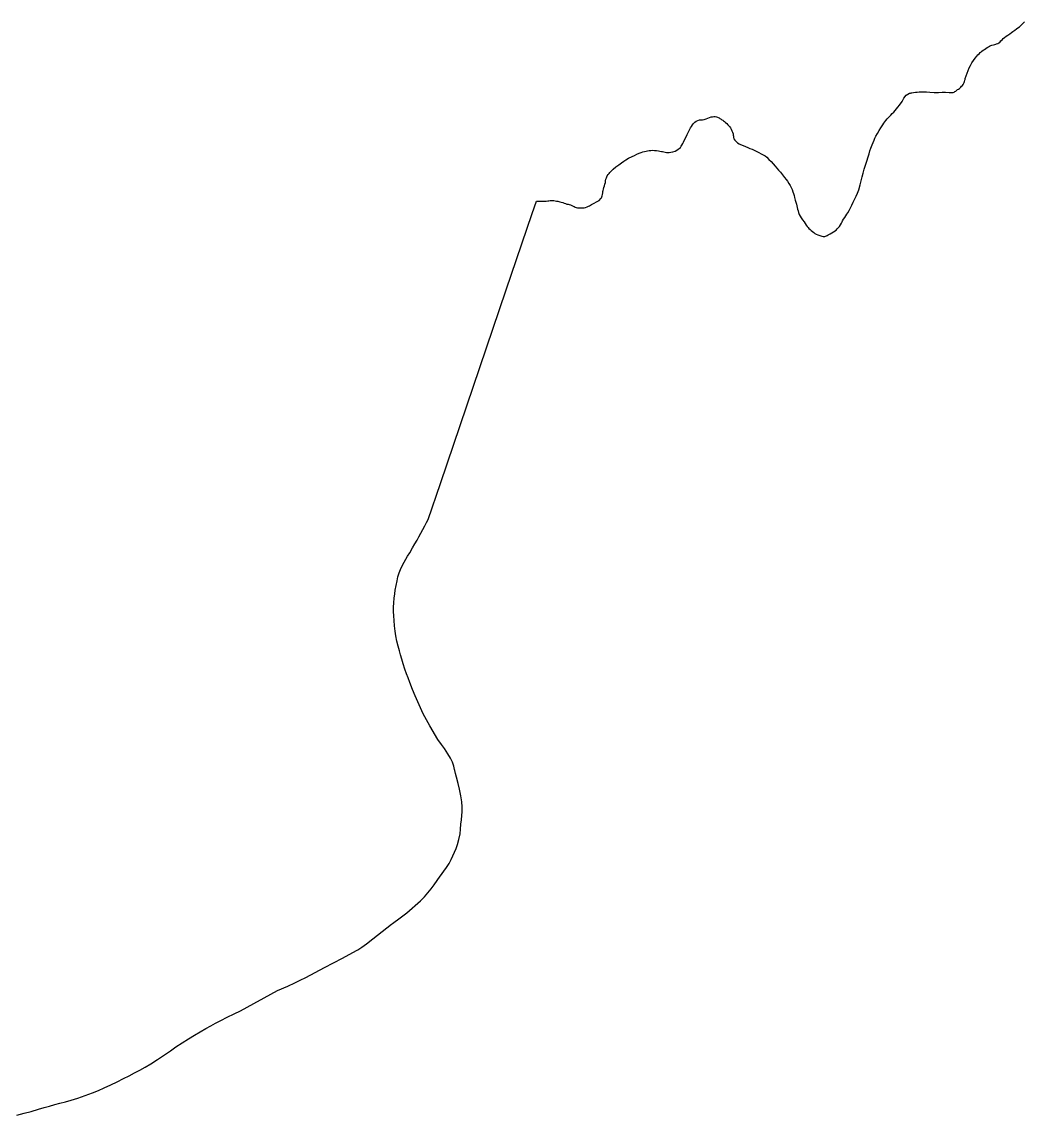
# Model space of a CAD drawing. Header units: inches. Extents: x 11258954 to 11313122, y 3645444 to 3695200.
# Drawn here: x 11269464 to 11271566, y 3689819 to 3692112 of the extents above; entities that cross this region are included whole.
import ezdxf

# ---------------------------------------------------------------- set-up
doc = ezdxf.new("R2010")
doc.units = ezdxf.units.IN
doc.header["$MEASUREMENT"] = 0
for name, color, linetype in [('CorporateLimit', 22, 'Continuous'), ('VotingPrecinct', 233, 'Continuous'), ('Ward', 133, 'Continuous')]:
    doc.layers.add(name, color=color, linetype=linetype)

msp = doc.modelspace()

# ---------------------------------------------------------------- linework, layer by layer
at = {"layer": 'CorporateLimit'}
msp.add_polyline3d([(11269453.7815, 3689819.0625, 0), (11269469.219, 3689822.9375, 0), (11269483.5625, 3689826.9375, 0), (11269499.25, 3689831.4375, 0), (11269511.1565, 3689834.9375, 0), (11269522.5, 3689838.1875, 0), (11269533.4375, 3689841.3125, 0), (11269543.6565, 3689844.125, 0), (11269555.469, 3689847.1875, 0), (11269567.75, 3689850.5, 0), (11269581.3125, 3689854.5625, 0), (11269596.9375, 3689860.0625, 0), (11269612.3125, 3689865.9375, 0), (11269625, 3689870.9375, 0), (11269637.1565, 3689876.125, 0), (11269650.5625, 3689882.4375, 0), (11269664.25, 3689889.1875, 0), (11269677.1565, 3689895.5625, 0), (11269689.219, 3689901.8125, 0), (11269700.719, 3689907.75, 0), (11269711.5625, 3689913.5625, 0), (11269722.594, 3689919.625, 0), (11269734.8125, 3689926.6875, 0), (11269748.6565, 3689935.4375, 0), (11269763.594, 3689945.4375, 0), (11269775.7815, 3689954, 0), (11269787.1875, 3689962.125, 0), (11269800.219, 3689970.75, 0), (11269813.625, 3689979.125, 0), (11269826.344, 3689986.75, 0), (11269838.5315, 3689993.75, 0), (11269850.3125, 3690000.5, 0), (11269860.3125, 3690006.1875, 0), (11269870.5, 3690011.8125, 0), (11269881.719, 3690017.8125, 0), (11269894.8125, 3690024.4375, 0), (11269909.844, 3690031.75, 0), (11269922.5625, 3690037.8125, 0), (11270000.0315, 3690080.375, 0), (11270022.375, 3690089.875, 0), (11270036.625, 3690096.5, 0), (11270048, 3690102.0625, 0), (11270059.75, 3690108.0625, 0), (11270099.125, 3690128.375, 0), (11270136.75, 3690148, 0), (11270166.375, 3690164.625, 0), (11270168.625, 3690165.875, 0), (11270177.25, 3690171.25, 0), (11270187, 3690178.25, 0), (11270200, 3690188.6875, 0), (11270239.221, 3690219.2445, 0), (11270241.875, 3690221.3125, 0), (11270257.625, 3690233, 0), (11270271.875, 3690243.5625, 0), (11270300.25, 3690268.6875, 0), (11270308.375, 3690277, 0), (11270316, 3690285.4375, 0), (11270323, 3690293.875, 0), (11270329.125, 3690302.0625, 0), (11270335.25, 3690310.875, 0), (11270341.532, 3690320.0735, 0), (11270342.25, 3690321.125, 0), (11270349.125, 3690330.4375, 0), (11270355.125, 3690338.375, 0), (11270360.625, 3690347.125, 0), (11270364.625, 3690355.1875, 0), (11270368, 3690363.1875, 0), (11270371.25, 3690370.6875, 0), (11270374.75, 3690378.375, 0), (11270378.125, 3690386.75, 0), (11270381, 3690397.3125, 0), (11270383.125, 3690409.125, 0), (11270384.125, 3690418.8125, 0), (11270385, 3690429.3125, 0), (11270386, 3690438.625, 0), (11270387, 3690447.3125, 0), (11270387.625, 3690455.5, 0), (11270387.625, 3690465.4375, 0), (11270386.75, 3690476.0625, 0), (11270384.625, 3690488.5625, 0), (11270381.75, 3690502.9375, 0), (11270379.125, 3690514.875, 0), (11270376, 3690527.5625, 0), (11270373.875, 3690535.875, 0), (11270372.375, 3690541.9375, 0), (11270371.875, 3690543.625, 0), (11270369.875, 3690550.9375, 0), (11270367.125, 3690559.125, 0), (11270363.375, 3690567.5625, 0), (11270357.875, 3690577.125, 0), (11270350.5, 3690588, 0), (11270344, 3690596.5625, 0), (11270336.875, 3690606.9375, 0), (11270319.625, 3690635.5, 0), (11270306, 3690661, 0), (11270294.375, 3690685.75, 0), (11270289, 3690698.375, 0), (11270283.5, 3690711.875, 0), (11270277.75, 3690726.75, 0), (11270274.125, 3690736.0625, 0), (11270271, 3690744.5625, 0), (11270267.625, 3690754.5625, 0), (11270264.125, 3690765.625, 0), (11270261.25, 3690775.25, 0), (11270258.625, 3690784.1875, 0), (11270256, 3690792.875, 0), (11270253.25, 3690802.3125, 0), (11270250.75, 3690813.1875, 0), (11270248.5, 3690824.3125, 0), (11270247, 3690834.0625, 0), (11270245.75, 3690845.375, 0), (11270244.75, 3690856.4375, 0), (11270244.125, 3690866.1875, 0), (11270243.75, 3690875.375, 0), (11270243.875, 3690884.1875, 0), (11270244.375, 3690893.5, 0), (11270245.375, 3690903.625, 0), (11270246.25, 3690912.375, 0), (11270247.25, 3690920.375, 0), (11270249, 3690929.625, 0), (11270251.125, 3690939.625, 0), (11270253, 3690948.25, 0), (11270255.375, 3690956.1875, 0), (11270258.125, 3690963.5, 0), (11270261.625, 3690970.9375, 0), (11270265.75, 3690978.625, 0), (11270269.5, 3690985.0625, 0), (11270273.25, 3690991.125, 0), (11270277.75, 3690998.4375, 0), (11270283.75, 3691008.5625, 0), (11270288.5, 3691017.0625, 0), (11270293, 3691025, 0), (11270296.875, 3691032, 0), (11270301, 3691039.4375, 0), (11270305.25, 3691047.4375, 0), (11270309.125, 3691054.875, 0), (11270312.875, 3691061.875, 0), (11270316.375, 3691068.625, 0), (11270342.1045, 3691143.691, 0), (11270342.1955, 3691143.9565, 0), (11270480.2115, 3691549.7735, 0), (11270534.6805, 3691709.9955, 0), (11270543.5, 3691736.1875, 0), (11270549, 3691735.9375, 0), (11270553.8125, 3691735.8125, 0), (11270558.594, 3691735.875, 0), (11270564.125, 3691736.1875, 0), (11270567.0315, 3691736.5, 0), (11270569.6565, 3691736.75, 0), (11270572.094, 3691737, 0), (11270574.469, 3691737.1875, 0), (11270577.0625, 3691737.1875, 0), (11270579.75, 3691737.0625, 0), (11270582.6565, 3691736.6875, 0), (11270585.8125, 3691736.1875, 0), (11270588.344, 3691735.75, 0), (11270590.5315, 3691735.3125, 0), (11270592.6875, 3691734.8125, 0), (11270595.094, 3691734.125, 0), (11270598.5625, 3691733.0625, 0), (11270601.719, 3691731.9375, 0), (11270604.6565, 3691730.875, 0), (11270607.469, 3691730, 0), (11270609.75, 3691729.375, 0), (11270612.1565, 3691728.75, 0), (11270614.7815, 3691727.9375, 0), (11270617.7815, 3691726.875, 0), (11270620.5315, 3691725.6875, 0), (11270622.8125, 3691724.5625, 0), (11270624.9065, 3691723.5625, 0), (11270627.094, 3691722.75, 0), (11270629.5625, 3691722.25, 0), (11270632.1875, 3691721.9375, 0), (11270634.8125, 3691721.8125, 0), (11270637.4065, 3691721.75, 0), (11270640.375, 3691721.75, 0), (11270643.2815, 3691721.9375, 0), (11270646.344, 3691722.5625, 0), (11270649.7815, 3691723.8125, 0), (11270652.594, 3691725.125, 0), (11270654.9065, 3691726.4375, 0), (11270657, 3691727.6875, 0), (11270659.0625, 3691728.9375, 0), (11270664.1875, 3691731.625, 0), (11270669.719, 3691734.5, 0), (11270674.8125, 3691737.6875, 0), (11270678.6565, 3691741.3125, 0), (11270679.6565, 3691742.875, 0), (11270680.4375, 3691744.6875, 0), (11270681.125, 3691746.875, 0), (11270681.7815, 3691749.625, 0), (11270682.469, 3691753.125, 0), (11270682.9375, 3691756, 0), (11270683.344, 3691758.4375, 0), (11270683.844, 3691760.9375, 0), (11270684.7815, 3691764.4375, 0), (11270685.9065, 3691768.0625, 0), (11270687.0315, 3691771.75, 0), (11270687.969, 3691775.375, 0), (11270688.594, 3691778.625, 0), (11270689.25, 3691781.875, 0), (11270690.2815, 3691785.1875, 0), (11270692.094, 3691788.8125, 0), (11270693.9375, 3691791.6875, 0), (11270695.719, 3691794.0625, 0), (11270697.469, 3691796.125, 0), (11270699.3125, 3691798.0625, 0), (11270704.469, 3691802.875, 0), (11270710.25, 3691807.75, 0), (11270716.219, 3691812.375, 0), (11270722, 3691816.6875, 0), (11270726.4375, 3691819.8125, 0), (11270731.0315, 3691822.8125, 0), (11270736.25, 3691825.8125, 0), (11270737.9545, 3691826.677, 0), (11270748.75, 3691832.0625, 0), (11270753.9065, 3691834.5625, 0), (11270758.5625, 3691836.625, 0), (11270763.2815, 3691838.3125, 0), (11270766.4375, 3691839.1875, 0), (11270769.844, 3691840, 0), (11270773.3125, 3691840.75, 0), (11270776.6875, 3691841.4375, 0), (11270780, 3691842.0625, 0), (11270783.3125, 3691842.4375, 0), (11270786.9065, 3691842.625, 0), (11270791.125, 3691842.4375, 0), (11270795.4065, 3691842, 0), (11270799.125, 3691841.5625, 0), (11270802.4375, 3691841, 0), (11270805.594, 3691840.375, 0), (11270808, 3691839.875, 0), (11270810.625, 3691839.3125, 0), (11270813.3125, 3691838.75, 0), (11270815.9065, 3691838.3125, 0), (11270819.0315, 3691837.9375, 0), (11270822.094, 3691837.9375, 0), (11270825.4375, 3691838.375, 0), (11270829.3125, 3691839.375, 0), (11270834.094, 3691841, 0), (11270838.094, 3691842.5625, 0), (11270845.8125, 3691848.625, 0), (11270847.1875, 3691851.0625, 0), (11270848.6565, 3691853.625, 0), (11270850.25, 3691856.5625, 0), (11270852.0315, 3691860, 0), (11270855, 3691866.0625, 0), (11270857.25, 3691871.125, 0), (11270859.469, 3691876, 0), (11270862.344, 3691881.6875, 0), (11270864.5315, 3691885.8125, 0), (11270866.5, 3691889.5, 0), (11270868.4375, 3691892.875, 0), (11270870.594, 3691896.125, 0), (11270872.8125, 3691898.9375, 0), (11270875.375, 3691901.5, 0), (11270878.4065, 3691903.75, 0), (11270881.9375, 3691905.375, 0), (11270885.25, 3691906.1875, 0), (11270888.344, 3691906.5625, 0), (11270891.594, 3691906.8125, 0), (11270895.344, 3691907.4375, 0), (11270899.594, 3691908.6875, 0), (11270903.1875, 3691910.125, 0), (11270906.5, 3691911.5, 0), (11270909.8125, 3691912.625, 0), (11270912.469, 3691913.125, 0), (11270915.25, 3691913.375, 0), (11270918.1875, 3691913.1875, 0), (11270921.1565, 3691912.625, 0), (11270923.0625, 3691912.0625, 0), (11270924.75, 3691911.4375, 0), (11270926.469, 3691910.625, 0), (11270928.375, 3691909.5, 0), (11270930.5315, 3691908.0625, 0), (11270932.375, 3691906.75, 0), (11270934.0315, 3691905.5625, 0), (11270935.594, 3691904.375, 0), (11270937.7815, 3691902.6875, 0), (11270940.0315, 3691900.8125, 0), (11270942.4065, 3691898.6875, 0), (11270944.875, 3691896.125, 0), (11270947.094, 3691893.75, 0), (11270948.969, 3691891.6875, 0), (11270950.594, 3691889.5, 0), (11270952.094, 3691886.8125, 0), (11270953.5625, 3691883.5, 0), (11270954.7815, 3691880.375, 0), (11270955.6875, 3691877.4375, 0), (11270956.219, 3691874.4375, 0), (11270956.4375, 3691871.9375, 0), (11270956.7815, 3691869.4375, 0), (11270957.594, 3691866.8125, 0), (11270959.344, 3691864.125, 0), (11270962.469, 3691860.8125, 0), (11270965.375, 3691858.375, 0), (11270968.344, 3691856.5, 0), (11270971.719, 3691854.8125, 0), (11270976.75, 3691852.5, 0), (11270981.75, 3691850.375, 0), (11270986.625, 3691848.375, 0), (11270991.3125, 3691846.5625, 0), (11270995.5625, 3691844.9375, 0), (11270999.875, 3691843.25, 0), (11271004.5315, 3691841.125, 0), (11271009.875, 3691838.3125, 0), (11271014.875, 3691835.5, 0), (11271019.0625, 3691833.125, 0), (11271022.7815, 3691830.75, 0), (11271026.4065, 3691828, 0), (11271031.1565, 3691823.625, 0), (11271035.6875, 3691818.9375, 0), (11271039.9375, 3691814.125, 0), (11271043.9375, 3691809.4375, 0), (11271047.5, 3691805.3125, 0), (11271051.0625, 3691801.125, 0), (11271054.9375, 3691796.4375, 0), (11271059.4065, 3691790.875, 0), (11271063.469, 3691785.8125, 0), (11271066.9375, 3691781.5625, 0), (11271070, 3691777.625, 0), (11271072.844, 3691773.3125, 0), (11271075.219, 3691769.0625, 0), (11271077.4065, 3691764.625, 0), (11271079.4065, 3691760.125, 0), (11271081.094, 3691755.8125, 0), (11271082.4375, 3691751.9375, 0), (11271083.6565, 3691747.9375, 0), (11271084.875, 3691743.5, 0), (11271086.25, 3691738.25, 0), (11271087.5, 3691733.625, 0), (11271088.625, 3691729.625, 0), (11271089.5625, 3691726.0625, 0), (11271090.375, 3691722.75, 0), (11271091.125, 3691719.375, 0), (11271092.0315, 3691715.6875, 0), (11271093.1565, 3691711.875, 0), (11271094.5, 3691708.3125, 0), (11271096.5, 3691704.4375, 0), (11271098.875, 3691700.8125, 0), (11271101.6565, 3691697.125, 0), (11271104.8125, 3691692.8125, 0), (11271107.25, 3691689.1875, 0), (11271109.344, 3691685.875, 0), (11271111.25, 3691682.9375, 0), (11271113.0625, 3691680.4375, 0), (11271114.9065, 3691678.4375, 0), (11271117.25, 3691676.375, 0), (11271119.8125, 3691674.25, 0), (11271122.344, 3691672.1875, 0), (11271124.875, 3691670.0625, 0), (11271127.4375, 3691668.1875, 0), (11271130.2815, 3691666.5, 0), (11271133.719, 3691665, 0), (11271137.8125, 3691663.625, 0), (11271141.625, 3691662.5, 0), (11271144.9175, 3691661.9015, 0), (11271145.0625, 3691661.875, 0), (11271148.1565, 3691661.875, 0), (11271149.7815, 3691662.25, 0), (11271151.594, 3691663, 0), (11271153.469, 3691663.9375, 0), (11271155.375, 3691665, 0), (11271159.2815, 3691667.3125, 0), (11271162.9375, 3691669.625, 0), (11271166.4065, 3691671.9375, 0), (11271171.875, 3691675.3125, 0), (11271174.1565, 3691677.6875, 0), (11271176.469, 3691680.1875, 0), (11271178.8125, 3691683.125, 0), (11271181.1875, 3691686.625, 0), (11271182.969, 3691689.6875, 0), (11271184.2815, 3691692.3125, 0), (11271185.625, 3691694.9375, 0), (11271187.375, 3691698, 0), (11271189.9375, 3691702, 0), (11271192.344, 3691705.375, 0), (11271194.5625, 3691708.4375, 0), (11271196.6565, 3691711.4375, 0), (11271199.594, 3691716.3125, 0), (11271202.344, 3691721.625, 0), (11271205.0625, 3691727.5625, 0), (11271208, 3691734.125, 0), (11271211.1875, 3691740.9375, 0), (11271214, 3691746.75, 0), (11271216.6565, 3691752.6875, 0), (11271219.344, 3691759.9375, 0), (11271222.4065, 3691769.9375, 0), (11271224.719, 3691778.8125, 0), (11271226.6875, 3691787, 0), (11271228.625, 3691795, 0), (11271230.8125, 3691803, 0), (11271233.3125, 3691811.25, 0), (11271236.0625, 3691819.875, 0), (11271238.969, 3691829.0625, 0), (11271240.9375, 3691835.4375, 0), (11271242.719, 3691841.3125, 0), (11271244.6875, 3691847.1875, 0), (11271247.219, 3691853.8125, 0), (11271249.375, 3691859.0625, 0), (11271251.4065, 3691863.8125, 0), (11271253.4065, 3691868.1875, 0), (11271255.469, 3691872.375, 0), (11271258.594, 3691878.1875, 0), (11271262.0625, 3691884.0625, 0), (11271265.844, 3691890.0625, 0), (11271269.9065, 3691896.125, 0), (11271272.094, 3691899.3125, 0), (11271274.1565, 3691902.1875, 0), (11271276.4065, 3691905.1875, 0), (11271279.1875, 3691908.5, 0), (11271282.969, 3691912.75, 0), (11271286.4065, 3691916.4375, 0), (11271289.594, 3691919.75, 0), (11271292.625, 3691922.9375, 0), (11271295.5, 3691926.125, 0), (11271298.469, 3691929.5, 0), (11271301.594, 3691933.1875, 0), (11271305, 3691937.375, 0), (11271310.125, 3691945, 0), (11271314.2815, 3691952.3125, 0), (11271318.9375, 3691958.3125, 0), (11271325.625, 3691962.125, 0), (11271326.9375, 3691962.5, 0), (11271328.25, 3691962.75, 0), (11271329.5315, 3691963, 0), (11271330.7815, 3691963.1875, 0), (11271334.469, 3691963.8125, 0), (11271338.1875, 3691964.375, 0), (11271342.0625, 3691964.875, 0), (11271346.25, 3691965.25, 0), (11271354.1565, 3691965.4375, 0), (11271361.219, 3691965.125, 0), (11271368.5625, 3691964.625, 0), (11271377.219, 3691964.1875, 0), (11271386.344, 3691964.125, 0), (11271394.2815, 3691964.375, 0), (11271401.6565, 3691964.5625, 0), (11271409.219, 3691964.1875, 0), (11271411.2815, 3691964, 0), (11271413.344, 3691963.8125, 0), (11271415.4375, 3691963.8125, 0), (11271417.469, 3691964.1875, 0), (11271419.344, 3691964.8125, 0), (11271421, 3691965.75, 0), (11271422.719, 3691966.875, 0), (11271424.6875, 3691968.3125, 0), (11271426.844, 3691969.8125, 0), (11271428.6875, 3691971.125, 0), (11271430.344, 3691972.25, 0), (11271431.9065, 3691973.5, 0), (11271433.5315, 3691975.0625, 0), (11271435.1565, 3691976.8125, 0), (11271436.6565, 3691978.6875, 0), (11271438.094, 3691980.75, 0), (11271439, 3691982.1875, 0), (11271439.7815, 3691983.5, 0), (11271440.5, 3691985.0625, 0), (11271441.1875, 3691986.9375, 0), (11271441.9065, 3691989.375, 0), (11271442.4375, 3691991.4375, 0), (11271442.844, 3691993.3125, 0), (11271450.625, 3692015.375, 0), (11271453.5625, 3692020.5, 0), (11271456.6875, 3692025.75, 0), (11271459.969, 3692030.8125, 0), (11271463.4375, 3692035.75, 0), (11271467.1565, 3692040.3125, 0), (11271469.2815, 3692042.75, 0), (11271471.594, 3692045.25, 0), (11271473.844, 3692047.5, 0), (11271475.8125, 3692049.1875, 0), (11271477.875, 3692050.625, 0), (11271480.4065, 3692052.375, 0), (11271483.219, 3692054.25, 0), (11271486.094, 3692056.25, 0), (11271488.6875, 3692058.0625, 0), (11271491.1875, 3692059.75, 0), (11271493.6565, 3692061.125, 0), (11271496.125, 3692062.1875, 0), (11271498.8125, 3692063, 0), (11271501.844, 3692063.8125, 0), (11271504.6875, 3692064.625, 0), (11271506.875, 3692065.3125, 0), (11271508.625, 3692066, 0), (11271510.7815, 3692066.9375, 0), (11271513.219, 3692068.0625, 0), (11271515.4375, 3692069.0625, 0), (11271517.719, 3692072.0625, 0), (11271519.9065, 3692074.625, 0), (11271522.4065, 3692077.0625, 0), (11271525.1875, 3692079.3125, 0), (11271528.344, 3692081.6875, 0), (11271531.9065, 3692084.1875, 0), (11271535.969, 3692087.0625, 0), (11271539.469, 3692089.5625, 0), (11271542.875, 3692092, 0), (11271546.719, 3692094.8125, 0), (11271550.1565, 3692097.3125, 0), (11271553.375, 3692099.625, 0), (11271556.344, 3692101.875, 0), (11271559.125, 3692104.1875, 0), (11271561.0315, 3692105.9375, 0), (11271562.969, 3692107.8125, 0), (11271564.969, 3692109.8125, 0), (11271567.125, 3692112, 0)], dxfattribs=at)
at = {"layer": 'VotingPrecinct'}
msp.add_polyline3d([(11269453.7815, 3689819.0625, 0), (11269469.219, 3689822.9375, 0), (11269483.5625, 3689826.9375, 0), (11269499.25, 3689831.4375, 0), (11269511.1565, 3689834.9375, 0), (11269522.5, 3689838.1875, 0), (11269533.4375, 3689841.3125, 0), (11269543.6565, 3689844.125, 0), (11269555.469, 3689847.1875, 0), (11269567.75, 3689850.5, 0), (11269581.3125, 3689854.5625, 0), (11269596.9375, 3689860.0625, 0), (11269612.3125, 3689865.9375, 0), (11269625, 3689870.9375, 0), (11269637.1565, 3689876.125, 0), (11269650.5625, 3689882.4375, 0), (11269664.25, 3689889.1875, 0), (11269677.1565, 3689895.5625, 0), (11269689.219, 3689901.8125, 0), (11269700.719, 3689907.75, 0), (11269711.5625, 3689913.5625, 0), (11269722.594, 3689919.625, 0), (11269734.8125, 3689926.6875, 0), (11269748.6565, 3689935.4375, 0), (11269763.594, 3689945.4375, 0), (11269775.7815, 3689954, 0), (11269787.1875, 3689962.125, 0), (11269800.219, 3689970.75, 0), (11269813.625, 3689979.125, 0), (11269826.344, 3689986.75, 0), (11269838.5315, 3689993.75, 0), (11269850.3125, 3690000.5, 0), (11269860.3125, 3690006.1875, 0), (11269870.5, 3690011.8125, 0), (11269881.719, 3690017.8125, 0), (11269894.8125, 3690024.4375, 0), (11269909.844, 3690031.75, 0), (11269922.5625, 3690037.8125, 0), (11270000.0315, 3690080.375, 0), (11270022.375, 3690089.875, 0), (11270036.625, 3690096.5, 0), (11270048, 3690102.0625, 0), (11270059.75, 3690108.0625, 0), (11270099.125, 3690128.375, 0), (11270136.75, 3690148, 0), (11270166.375, 3690164.625, 0), (11270168.625, 3690165.875, 0), (11270177.25, 3690171.25, 0), (11270187, 3690178.25, 0), (11270200, 3690188.6875, 0), (11270239.221, 3690219.2445, 0), (11270241.875, 3690221.3125, 0), (11270257.625, 3690233, 0), (11270271.875, 3690243.5625, 0), (11270300.25, 3690268.6875, 0), (11270308.375, 3690277, 0), (11270316, 3690285.4375, 0), (11270323, 3690293.875, 0), (11270329.125, 3690302.0625, 0), (11270335.25, 3690310.875, 0), (11270341.532, 3690320.0735, 0), (11270342.25, 3690321.125, 0), (11270349.125, 3690330.4375, 0), (11270355.125, 3690338.375, 0), (11270360.625, 3690347.125, 0), (11270364.625, 3690355.1875, 0), (11270368, 3690363.1875, 0), (11270371.25, 3690370.6875, 0), (11270374.75, 3690378.375, 0), (11270378.125, 3690386.75, 0), (11270381, 3690397.3125, 0), (11270383.125, 3690409.125, 0), (11270384.125, 3690418.8125, 0), (11270385, 3690429.3125, 0), (11270386, 3690438.625, 0), (11270387, 3690447.3125, 0), (11270387.625, 3690455.5, 0), (11270387.625, 3690465.4375, 0), (11270386.75, 3690476.0625, 0), (11270384.625, 3690488.5625, 0), (11270381.75, 3690502.9375, 0), (11270379.125, 3690514.875, 0), (11270376, 3690527.5625, 0), (11270373.875, 3690535.875, 0), (11270372.375, 3690541.9375, 0), (11270371.875, 3690543.625, 0), (11270369.875, 3690550.9375, 0), (11270367.125, 3690559.125, 0), (11270363.375, 3690567.5625, 0), (11270357.875, 3690577.125, 0), (11270350.5, 3690588, 0), (11270344, 3690596.5625, 0), (11270336.875, 3690606.9375, 0), (11270319.625, 3690635.5, 0), (11270306, 3690661, 0), (11270294.375, 3690685.75, 0), (11270289, 3690698.375, 0), (11270283.5, 3690711.875, 0), (11270277.75, 3690726.75, 0), (11270274.125, 3690736.0625, 0), (11270271, 3690744.5625, 0), (11270267.625, 3690754.5625, 0), (11270264.125, 3690765.625, 0), (11270261.25, 3690775.25, 0), (11270258.625, 3690784.1875, 0), (11270256, 3690792.875, 0), (11270253.25, 3690802.3125, 0), (11270250.75, 3690813.1875, 0), (11270248.5, 3690824.3125, 0), (11270247, 3690834.0625, 0), (11270245.75, 3690845.375, 0), (11270244.75, 3690856.4375, 0), (11270244.125, 3690866.1875, 0), (11270243.75, 3690875.375, 0), (11270243.875, 3690884.1875, 0), (11270244.375, 3690893.5, 0), (11270245.375, 3690903.625, 0), (11270246.25, 3690912.375, 0), (11270247.25, 3690920.375, 0), (11270249, 3690929.625, 0), (11270251.125, 3690939.625, 0), (11270253, 3690948.25, 0), (11270255.375, 3690956.1875, 0), (11270258.125, 3690963.5, 0), (11270261.625, 3690970.9375, 0), (11270265.75, 3690978.625, 0), (11270269.5, 3690985.0625, 0), (11270273.25, 3690991.125, 0), (11270277.75, 3690998.4375, 0), (11270283.75, 3691008.5625, 0), (11270288.5, 3691017.0625, 0), (11270293, 3691025, 0), (11270296.875, 3691032, 0), (11270301, 3691039.4375, 0), (11270305.25, 3691047.4375, 0), (11270309.125, 3691054.875, 0), (11270312.875, 3691061.875, 0), (11270316.375, 3691068.625, 0), (11270342.1045, 3691143.691, 0), (11270342.1955, 3691143.9565, 0), (11270480.2115, 3691549.7735, 0), (11270534.6805, 3691709.9955, 0), (11270543.5, 3691736.1875, 0), (11270549, 3691735.9375, 0), (11270553.8125, 3691735.8125, 0), (11270558.594, 3691735.875, 0), (11270564.125, 3691736.1875, 0), (11270567.0315, 3691736.5, 0), (11270569.6565, 3691736.75, 0), (11270572.094, 3691737, 0), (11270574.469, 3691737.1875, 0), (11270577.0625, 3691737.1875, 0), (11270579.75, 3691737.0625, 0), (11270582.6565, 3691736.6875, 0), (11270585.8125, 3691736.1875, 0), (11270588.344, 3691735.75, 0), (11270590.5315, 3691735.3125, 0), (11270592.6875, 3691734.8125, 0), (11270595.094, 3691734.125, 0), (11270598.5625, 3691733.0625, 0), (11270601.719, 3691731.9375, 0), (11270604.6565, 3691730.875, 0), (11270607.469, 3691730, 0), (11270609.75, 3691729.375, 0), (11270612.1565, 3691728.75, 0), (11270614.7815, 3691727.9375, 0), (11270617.7815, 3691726.875, 0), (11270620.5315, 3691725.6875, 0), (11270622.8125, 3691724.5625, 0), (11270624.9065, 3691723.5625, 0), (11270627.094, 3691722.75, 0), (11270629.5625, 3691722.25, 0), (11270632.1875, 3691721.9375, 0), (11270634.8125, 3691721.8125, 0), (11270637.4065, 3691721.75, 0), (11270640.375, 3691721.75, 0), (11270643.2815, 3691721.9375, 0), (11270646.344, 3691722.5625, 0), (11270649.7815, 3691723.8125, 0), (11270652.594, 3691725.125, 0), (11270654.9065, 3691726.4375, 0), (11270657, 3691727.6875, 0), (11270659.0625, 3691728.9375, 0), (11270664.1875, 3691731.625, 0), (11270669.719, 3691734.5, 0), (11270674.8125, 3691737.6875, 0), (11270678.6565, 3691741.3125, 0), (11270679.6565, 3691742.875, 0), (11270680.4375, 3691744.6875, 0), (11270681.125, 3691746.875, 0), (11270681.7815, 3691749.625, 0), (11270682.469, 3691753.125, 0), (11270682.9375, 3691756, 0), (11270683.344, 3691758.4375, 0), (11270683.844, 3691760.9375, 0), (11270684.7815, 3691764.4375, 0), (11270685.9065, 3691768.0625, 0), (11270687.0315, 3691771.75, 0), (11270687.969, 3691775.375, 0), (11270688.594, 3691778.625, 0), (11270689.25, 3691781.875, 0), (11270690.2815, 3691785.1875, 0), (11270692.094, 3691788.8125, 0), (11270693.9375, 3691791.6875, 0), (11270695.719, 3691794.0625, 0), (11270697.469, 3691796.125, 0), (11270699.3125, 3691798.0625, 0), (11270704.469, 3691802.875, 0), (11270710.25, 3691807.75, 0), (11270716.219, 3691812.375, 0), (11270722, 3691816.6875, 0), (11270726.4375, 3691819.8125, 0), (11270731.0315, 3691822.8125, 0), (11270736.25, 3691825.8125, 0), (11270737.9545, 3691826.677, 0), (11270748.75, 3691832.0625, 0), (11270753.9065, 3691834.5625, 0), (11270758.5625, 3691836.625, 0), (11270763.2815, 3691838.3125, 0), (11270766.4375, 3691839.1875, 0), (11270769.844, 3691840, 0), (11270773.3125, 3691840.75, 0), (11270776.6875, 3691841.4375, 0), (11270780, 3691842.0625, 0), (11270783.3125, 3691842.4375, 0), (11270786.9065, 3691842.625, 0), (11270791.125, 3691842.4375, 0), (11270795.4065, 3691842, 0), (11270799.125, 3691841.5625, 0), (11270802.4375, 3691841, 0), (11270805.594, 3691840.375, 0), (11270808, 3691839.875, 0), (11270810.625, 3691839.3125, 0), (11270813.3125, 3691838.75, 0), (11270815.9065, 3691838.3125, 0), (11270819.0315, 3691837.9375, 0), (11270822.094, 3691837.9375, 0), (11270825.4375, 3691838.375, 0), (11270829.3125, 3691839.375, 0), (11270834.094, 3691841, 0), (11270838.094, 3691842.5625, 0), (11270845.8125, 3691848.625, 0), (11270847.1875, 3691851.0625, 0), (11270848.6565, 3691853.625, 0), (11270850.25, 3691856.5625, 0), (11270852.0315, 3691860, 0), (11270855, 3691866.0625, 0), (11270857.25, 3691871.125, 0), (11270859.469, 3691876, 0), (11270862.344, 3691881.6875, 0), (11270864.5315, 3691885.8125, 0), (11270866.5, 3691889.5, 0), (11270868.4375, 3691892.875, 0), (11270870.594, 3691896.125, 0), (11270872.8125, 3691898.9375, 0), (11270875.375, 3691901.5, 0), (11270878.4065, 3691903.75, 0), (11270881.9375, 3691905.375, 0), (11270885.25, 3691906.1875, 0), (11270888.344, 3691906.5625, 0), (11270891.594, 3691906.8125, 0), (11270895.344, 3691907.4375, 0), (11270899.594, 3691908.6875, 0), (11270903.1875, 3691910.125, 0), (11270906.5, 3691911.5, 0), (11270909.8125, 3691912.625, 0), (11270912.469, 3691913.125, 0), (11270915.25, 3691913.375, 0), (11270918.1875, 3691913.1875, 0), (11270921.1565, 3691912.625, 0), (11270923.0625, 3691912.0625, 0), (11270924.75, 3691911.4375, 0), (11270926.469, 3691910.625, 0), (11270928.375, 3691909.5, 0), (11270930.5315, 3691908.0625, 0), (11270932.375, 3691906.75, 0), (11270934.0315, 3691905.5625, 0), (11270935.594, 3691904.375, 0), (11270937.7815, 3691902.6875, 0), (11270940.0315, 3691900.8125, 0), (11270942.4065, 3691898.6875, 0), (11270944.875, 3691896.125, 0), (11270947.094, 3691893.75, 0), (11270948.969, 3691891.6875, 0), (11270950.594, 3691889.5, 0), (11270952.094, 3691886.8125, 0), (11270953.5625, 3691883.5, 0), (11270954.7815, 3691880.375, 0), (11270955.6875, 3691877.4375, 0), (11270956.219, 3691874.4375, 0), (11270956.4375, 3691871.9375, 0), (11270956.7815, 3691869.4375, 0), (11270957.594, 3691866.8125, 0), (11270959.344, 3691864.125, 0), (11270962.469, 3691860.8125, 0), (11270965.375, 3691858.375, 0), (11270968.344, 3691856.5, 0), (11270971.719, 3691854.8125, 0), (11270976.75, 3691852.5, 0), (11270981.75, 3691850.375, 0), (11270986.625, 3691848.375, 0), (11270991.3125, 3691846.5625, 0), (11270995.5625, 3691844.9375, 0), (11270999.875, 3691843.25, 0), (11271004.5315, 3691841.125, 0), (11271009.875, 3691838.3125, 0), (11271014.875, 3691835.5, 0), (11271019.0625, 3691833.125, 0), (11271022.7815, 3691830.75, 0), (11271026.4065, 3691828, 0), (11271031.1565, 3691823.625, 0), (11271035.6875, 3691818.9375, 0), (11271039.9375, 3691814.125, 0), (11271043.9375, 3691809.4375, 0), (11271047.5, 3691805.3125, 0), (11271051.0625, 3691801.125, 0), (11271054.9375, 3691796.4375, 0), (11271059.4065, 3691790.875, 0), (11271063.469, 3691785.8125, 0), (11271066.9375, 3691781.5625, 0), (11271070, 3691777.625, 0), (11271072.844, 3691773.3125, 0), (11271075.219, 3691769.0625, 0), (11271077.4065, 3691764.625, 0), (11271079.4065, 3691760.125, 0), (11271081.094, 3691755.8125, 0), (11271082.4375, 3691751.9375, 0), (11271083.6565, 3691747.9375, 0), (11271084.875, 3691743.5, 0), (11271086.25, 3691738.25, 0), (11271087.5, 3691733.625, 0), (11271088.625, 3691729.625, 0), (11271089.5625, 3691726.0625, 0), (11271090.375, 3691722.75, 0), (11271091.125, 3691719.375, 0), (11271092.0315, 3691715.6875, 0), (11271093.1565, 3691711.875, 0), (11271094.5, 3691708.3125, 0), (11271096.5, 3691704.4375, 0), (11271098.875, 3691700.8125, 0), (11271101.6565, 3691697.125, 0), (11271104.8125, 3691692.8125, 0), (11271107.25, 3691689.1875, 0), (11271109.344, 3691685.875, 0), (11271111.25, 3691682.9375, 0), (11271113.0625, 3691680.4375, 0), (11271114.9065, 3691678.4375, 0), (11271117.25, 3691676.375, 0), (11271119.8125, 3691674.25, 0), (11271122.344, 3691672.1875, 0), (11271124.875, 3691670.0625, 0), (11271127.4375, 3691668.1875, 0), (11271130.2815, 3691666.5, 0), (11271133.719, 3691665, 0), (11271137.8125, 3691663.625, 0), (11271141.625, 3691662.5, 0), (11271144.9175, 3691661.9015, 0), (11271145.0625, 3691661.875, 0), (11271148.1565, 3691661.875, 0), (11271149.7815, 3691662.25, 0), (11271151.594, 3691663, 0), (11271153.469, 3691663.9375, 0), (11271155.375, 3691665, 0), (11271159.2815, 3691667.3125, 0), (11271162.9375, 3691669.625, 0), (11271166.4065, 3691671.9375, 0), (11271171.875, 3691675.3125, 0), (11271174.1565, 3691677.6875, 0), (11271176.469, 3691680.1875, 0), (11271178.8125, 3691683.125, 0), (11271181.1875, 3691686.625, 0), (11271182.969, 3691689.6875, 0), (11271184.2815, 3691692.3125, 0), (11271185.625, 3691694.9375, 0), (11271187.375, 3691698, 0), (11271189.9375, 3691702, 0), (11271192.344, 3691705.375, 0), (11271194.5625, 3691708.4375, 0), (11271196.6565, 3691711.4375, 0), (11271199.594, 3691716.3125, 0), (11271202.344, 3691721.625, 0), (11271205.0625, 3691727.5625, 0), (11271208, 3691734.125, 0), (11271211.1875, 3691740.9375, 0), (11271214, 3691746.75, 0), (11271216.6565, 3691752.6875, 0), (11271219.344, 3691759.9375, 0), (11271222.4065, 3691769.9375, 0), (11271224.719, 3691778.8125, 0), (11271226.6875, 3691787, 0), (11271228.625, 3691795, 0), (11271230.8125, 3691803, 0), (11271233.3125, 3691811.25, 0), (11271236.0625, 3691819.875, 0), (11271238.969, 3691829.0625, 0), (11271240.9375, 3691835.4375, 0), (11271242.719, 3691841.3125, 0), (11271244.6875, 3691847.1875, 0), (11271247.219, 3691853.8125, 0), (11271249.375, 3691859.0625, 0), (11271251.4065, 3691863.8125, 0), (11271253.4065, 3691868.1875, 0), (11271255.469, 3691872.375, 0), (11271258.594, 3691878.1875, 0), (11271262.0625, 3691884.0625, 0), (11271265.844, 3691890.0625, 0), (11271269.9065, 3691896.125, 0), (11271272.094, 3691899.3125, 0), (11271274.1565, 3691902.1875, 0), (11271276.4065, 3691905.1875, 0), (11271279.1875, 3691908.5, 0), (11271282.969, 3691912.75, 0), (11271286.4065, 3691916.4375, 0), (11271289.594, 3691919.75, 0), (11271292.625, 3691922.9375, 0), (11271295.5, 3691926.125, 0), (11271298.469, 3691929.5, 0), (11271301.594, 3691933.1875, 0), (11271305, 3691937.375, 0), (11271310.125, 3691945, 0), (11271314.2815, 3691952.3125, 0), (11271318.9375, 3691958.3125, 0), (11271325.625, 3691962.125, 0), (11271326.9375, 3691962.5, 0), (11271328.25, 3691962.75, 0), (11271329.5315, 3691963, 0), (11271330.7815, 3691963.1875, 0), (11271334.469, 3691963.8125, 0), (11271338.1875, 3691964.375, 0), (11271342.0625, 3691964.875, 0), (11271346.25, 3691965.25, 0), (11271354.1565, 3691965.4375, 0), (11271361.219, 3691965.125, 0), (11271368.5625, 3691964.625, 0), (11271377.219, 3691964.1875, 0), (11271386.344, 3691964.125, 0), (11271394.2815, 3691964.375, 0), (11271401.6565, 3691964.5625, 0), (11271409.219, 3691964.1875, 0), (11271411.2815, 3691964, 0), (11271413.344, 3691963.8125, 0), (11271415.4375, 3691963.8125, 0), (11271417.469, 3691964.1875, 0), (11271419.344, 3691964.8125, 0), (11271421, 3691965.75, 0), (11271422.719, 3691966.875, 0), (11271424.6875, 3691968.3125, 0), (11271426.844, 3691969.8125, 0), (11271428.6875, 3691971.125, 0), (11271430.344, 3691972.25, 0), (11271431.9065, 3691973.5, 0), (11271433.5315, 3691975.0625, 0), (11271435.1565, 3691976.8125, 0), (11271436.6565, 3691978.6875, 0), (11271438.094, 3691980.75, 0), (11271439, 3691982.1875, 0), (11271439.7815, 3691983.5, 0), (11271440.5, 3691985.0625, 0), (11271441.1875, 3691986.9375, 0), (11271441.9065, 3691989.375, 0), (11271442.4375, 3691991.4375, 0), (11271442.844, 3691993.3125, 0), (11271450.625, 3692015.375, 0), (11271453.5625, 3692020.5, 0), (11271456.6875, 3692025.75, 0), (11271459.969, 3692030.8125, 0), (11271463.4375, 3692035.75, 0), (11271467.1565, 3692040.3125, 0), (11271469.2815, 3692042.75, 0), (11271471.594, 3692045.25, 0), (11271473.844, 3692047.5, 0), (11271475.8125, 3692049.1875, 0), (11271477.875, 3692050.625, 0), (11271480.4065, 3692052.375, 0), (11271483.219, 3692054.25, 0), (11271486.094, 3692056.25, 0), (11271488.6875, 3692058.0625, 0), (11271491.1875, 3692059.75, 0), (11271493.6565, 3692061.125, 0), (11271496.125, 3692062.1875, 0), (11271498.8125, 3692063, 0), (11271501.844, 3692063.8125, 0), (11271504.6875, 3692064.625, 0), (11271506.875, 3692065.3125, 0), (11271508.625, 3692066, 0), (11271510.7815, 3692066.9375, 0), (11271513.219, 3692068.0625, 0), (11271515.4375, 3692069.0625, 0), (11271517.719, 3692072.0625, 0), (11271519.9065, 3692074.625, 0), (11271522.4065, 3692077.0625, 0), (11271525.1875, 3692079.3125, 0), (11271528.344, 3692081.6875, 0), (11271531.9065, 3692084.1875, 0), (11271535.969, 3692087.0625, 0), (11271539.469, 3692089.5625, 0), (11271542.875, 3692092, 0), (11271546.719, 3692094.8125, 0), (11271550.1565, 3692097.3125, 0), (11271553.375, 3692099.625, 0), (11271556.344, 3692101.875, 0), (11271559.125, 3692104.1875, 0), (11271561.0315, 3692105.9375, 0), (11271562.969, 3692107.8125, 0), (11271564.969, 3692109.8125, 0), (11271567.125, 3692112, 0)], dxfattribs=at)
at = {"layer": 'Ward'}
msp.add_polyline3d([(11269453.7815, 3689819.0625, 0), (11269469.219, 3689822.9375, 0), (11269483.5625, 3689826.9375, 0), (11269499.25, 3689831.4375, 0), (11269511.1565, 3689834.9375, 0), (11269522.5, 3689838.1875, 0), (11269533.4375, 3689841.3125, 0), (11269543.6565, 3689844.125, 0), (11269555.469, 3689847.1875, 0), (11269567.75, 3689850.5, 0), (11269581.3125, 3689854.5625, 0), (11269596.9375, 3689860.0625, 0), (11269612.3125, 3689865.9375, 0), (11269625, 3689870.9375, 0), (11269637.1565, 3689876.125, 0), (11269650.5625, 3689882.4375, 0), (11269664.25, 3689889.1875, 0), (11269677.1565, 3689895.5625, 0), (11269689.219, 3689901.8125, 0), (11269700.719, 3689907.75, 0), (11269711.5625, 3689913.5625, 0), (11269722.594, 3689919.625, 0), (11269734.8125, 3689926.6875, 0), (11269748.6565, 3689935.4375, 0), (11269763.594, 3689945.4375, 0), (11269775.7815, 3689954, 0), (11269787.1875, 3689962.125, 0), (11269800.219, 3689970.75, 0), (11269813.625, 3689979.125, 0), (11269826.344, 3689986.75, 0), (11269838.5315, 3689993.75, 0), (11269850.3125, 3690000.5, 0), (11269860.3125, 3690006.1875, 0), (11269870.5, 3690011.8125, 0), (11269881.719, 3690017.8125, 0), (11269894.8125, 3690024.4375, 0), (11269909.844, 3690031.75, 0), (11269922.5625, 3690037.8125, 0), (11270000.0315, 3690080.375, 0), (11270022.375, 3690089.875, 0), (11270036.625, 3690096.5, 0), (11270048, 3690102.0625, 0), (11270059.75, 3690108.0625, 0), (11270099.125, 3690128.375, 0), (11270136.75, 3690148, 0), (11270166.375, 3690164.625, 0), (11270168.625, 3690165.875, 0), (11270177.25, 3690171.25, 0), (11270187, 3690178.25, 0), (11270200, 3690188.6875, 0), (11270239.221, 3690219.2445, 0), (11270241.875, 3690221.3125, 0), (11270257.625, 3690233, 0), (11270271.875, 3690243.5625, 0), (11270300.25, 3690268.6875, 0), (11270308.375, 3690277, 0), (11270316, 3690285.4375, 0), (11270323, 3690293.875, 0), (11270329.125, 3690302.0625, 0), (11270335.25, 3690310.875, 0), (11270341.532, 3690320.0735, 0), (11270342.25, 3690321.125, 0), (11270349.125, 3690330.4375, 0), (11270355.125, 3690338.375, 0), (11270360.625, 3690347.125, 0), (11270364.625, 3690355.1875, 0), (11270368, 3690363.1875, 0), (11270371.25, 3690370.6875, 0), (11270374.75, 3690378.375, 0), (11270378.125, 3690386.75, 0), (11270381, 3690397.3125, 0), (11270383.125, 3690409.125, 0), (11270384.125, 3690418.8125, 0), (11270385, 3690429.3125, 0), (11270386, 3690438.625, 0), (11270387, 3690447.3125, 0), (11270387.625, 3690455.5, 0), (11270387.625, 3690465.4375, 0), (11270386.75, 3690476.0625, 0), (11270384.625, 3690488.5625, 0), (11270381.75, 3690502.9375, 0), (11270379.125, 3690514.875, 0), (11270376, 3690527.5625, 0), (11270373.875, 3690535.875, 0), (11270372.375, 3690541.9375, 0), (11270371.875, 3690543.625, 0), (11270369.875, 3690550.9375, 0), (11270367.125, 3690559.125, 0), (11270363.375, 3690567.5625, 0), (11270357.875, 3690577.125, 0), (11270350.5, 3690588, 0), (11270344, 3690596.5625, 0), (11270336.875, 3690606.9375, 0), (11270319.625, 3690635.5, 0), (11270306, 3690661, 0), (11270294.375, 3690685.75, 0), (11270289, 3690698.375, 0), (11270283.5, 3690711.875, 0), (11270277.75, 3690726.75, 0), (11270274.125, 3690736.0625, 0), (11270271, 3690744.5625, 0), (11270267.625, 3690754.5625, 0), (11270264.125, 3690765.625, 0), (11270261.25, 3690775.25, 0), (11270258.625, 3690784.1875, 0), (11270256, 3690792.875, 0), (11270253.25, 3690802.3125, 0), (11270250.75, 3690813.1875, 0), (11270248.5, 3690824.3125, 0), (11270247, 3690834.0625, 0), (11270245.75, 3690845.375, 0), (11270244.75, 3690856.4375, 0), (11270244.125, 3690866.1875, 0), (11270243.75, 3690875.375, 0), (11270243.875, 3690884.1875, 0), (11270244.375, 3690893.5, 0), (11270245.375, 3690903.625, 0), (11270246.25, 3690912.375, 0), (11270247.25, 3690920.375, 0), (11270249, 3690929.625, 0), (11270251.125, 3690939.625, 0), (11270253, 3690948.25, 0), (11270255.375, 3690956.1875, 0), (11270258.125, 3690963.5, 0), (11270261.625, 3690970.9375, 0), (11270265.75, 3690978.625, 0), (11270269.5, 3690985.0625, 0), (11270273.25, 3690991.125, 0), (11270277.75, 3690998.4375, 0), (11270283.75, 3691008.5625, 0), (11270288.5, 3691017.0625, 0), (11270293, 3691025, 0), (11270296.875, 3691032, 0), (11270301, 3691039.4375, 0), (11270305.25, 3691047.4375, 0), (11270309.125, 3691054.875, 0), (11270312.875, 3691061.875, 0), (11270316.375, 3691068.625, 0), (11270342.1045, 3691143.691, 0), (11270342.1955, 3691143.9565, 0), (11270480.2115, 3691549.7735, 0), (11270534.6805, 3691709.9955, 0), (11270543.5, 3691736.1875, 0), (11270549, 3691735.9375, 0), (11270553.8125, 3691735.8125, 0), (11270558.594, 3691735.875, 0), (11270564.125, 3691736.1875, 0), (11270567.0315, 3691736.5, 0), (11270569.6565, 3691736.75, 0), (11270572.094, 3691737, 0), (11270574.469, 3691737.1875, 0), (11270577.0625, 3691737.1875, 0), (11270579.75, 3691737.0625, 0), (11270582.6565, 3691736.6875, 0), (11270585.8125, 3691736.1875, 0), (11270588.344, 3691735.75, 0), (11270590.5315, 3691735.3125, 0), (11270592.6875, 3691734.8125, 0), (11270595.094, 3691734.125, 0), (11270598.5625, 3691733.0625, 0), (11270601.719, 3691731.9375, 0), (11270604.6565, 3691730.875, 0), (11270607.469, 3691730, 0), (11270609.75, 3691729.375, 0), (11270612.1565, 3691728.75, 0), (11270614.7815, 3691727.9375, 0), (11270617.7815, 3691726.875, 0), (11270620.5315, 3691725.6875, 0), (11270622.8125, 3691724.5625, 0), (11270624.9065, 3691723.5625, 0), (11270627.094, 3691722.75, 0), (11270629.5625, 3691722.25, 0), (11270632.1875, 3691721.9375, 0), (11270634.8125, 3691721.8125, 0), (11270637.4065, 3691721.75, 0), (11270640.375, 3691721.75, 0), (11270643.2815, 3691721.9375, 0), (11270646.344, 3691722.5625, 0), (11270649.7815, 3691723.8125, 0), (11270652.594, 3691725.125, 0), (11270654.9065, 3691726.4375, 0), (11270657, 3691727.6875, 0), (11270659.0625, 3691728.9375, 0), (11270664.1875, 3691731.625, 0), (11270669.719, 3691734.5, 0), (11270674.8125, 3691737.6875, 0), (11270678.6565, 3691741.3125, 0), (11270679.6565, 3691742.875, 0), (11270680.4375, 3691744.6875, 0), (11270681.125, 3691746.875, 0), (11270681.7815, 3691749.625, 0), (11270682.469, 3691753.125, 0), (11270682.9375, 3691756, 0), (11270683.344, 3691758.4375, 0), (11270683.844, 3691760.9375, 0), (11270684.7815, 3691764.4375, 0), (11270685.9065, 3691768.0625, 0), (11270687.0315, 3691771.75, 0), (11270687.969, 3691775.375, 0), (11270688.594, 3691778.625, 0), (11270689.25, 3691781.875, 0), (11270690.2815, 3691785.1875, 0), (11270692.094, 3691788.8125, 0), (11270693.9375, 3691791.6875, 0), (11270695.719, 3691794.0625, 0), (11270697.469, 3691796.125, 0), (11270699.3125, 3691798.0625, 0), (11270704.469, 3691802.875, 0), (11270710.25, 3691807.75, 0), (11270716.219, 3691812.375, 0), (11270722, 3691816.6875, 0), (11270726.4375, 3691819.8125, 0), (11270731.0315, 3691822.8125, 0), (11270736.25, 3691825.8125, 0), (11270737.9545, 3691826.677, 0), (11270748.75, 3691832.0625, 0), (11270753.9065, 3691834.5625, 0), (11270758.5625, 3691836.625, 0), (11270763.2815, 3691838.3125, 0), (11270766.4375, 3691839.1875, 0), (11270769.844, 3691840, 0), (11270773.3125, 3691840.75, 0), (11270776.6875, 3691841.4375, 0), (11270780, 3691842.0625, 0), (11270783.3125, 3691842.4375, 0), (11270786.9065, 3691842.625, 0), (11270791.125, 3691842.4375, 0), (11270795.4065, 3691842, 0), (11270799.125, 3691841.5625, 0), (11270802.4375, 3691841, 0), (11270805.594, 3691840.375, 0), (11270808, 3691839.875, 0), (11270810.625, 3691839.3125, 0), (11270813.3125, 3691838.75, 0), (11270815.9065, 3691838.3125, 0), (11270819.0315, 3691837.9375, 0), (11270822.094, 3691837.9375, 0), (11270825.4375, 3691838.375, 0), (11270829.3125, 3691839.375, 0), (11270834.094, 3691841, 0), (11270838.094, 3691842.5625, 0), (11270845.8125, 3691848.625, 0), (11270847.1875, 3691851.0625, 0), (11270848.6565, 3691853.625, 0), (11270850.25, 3691856.5625, 0), (11270852.0315, 3691860, 0), (11270855, 3691866.0625, 0), (11270857.25, 3691871.125, 0), (11270859.469, 3691876, 0), (11270862.344, 3691881.6875, 0), (11270864.5315, 3691885.8125, 0), (11270866.5, 3691889.5, 0), (11270868.4375, 3691892.875, 0), (11270870.594, 3691896.125, 0), (11270872.8125, 3691898.9375, 0), (11270875.375, 3691901.5, 0), (11270878.4065, 3691903.75, 0), (11270881.9375, 3691905.375, 0), (11270885.25, 3691906.1875, 0), (11270888.344, 3691906.5625, 0), (11270891.594, 3691906.8125, 0), (11270895.344, 3691907.4375, 0), (11270899.594, 3691908.6875, 0), (11270903.1875, 3691910.125, 0), (11270906.5, 3691911.5, 0), (11270909.8125, 3691912.625, 0), (11270912.469, 3691913.125, 0), (11270915.25, 3691913.375, 0), (11270918.1875, 3691913.1875, 0), (11270921.1565, 3691912.625, 0), (11270923.0625, 3691912.0625, 0), (11270924.75, 3691911.4375, 0), (11270926.469, 3691910.625, 0), (11270928.375, 3691909.5, 0), (11270930.5315, 3691908.0625, 0), (11270932.375, 3691906.75, 0), (11270934.0315, 3691905.5625, 0), (11270935.594, 3691904.375, 0), (11270937.7815, 3691902.6875, 0), (11270940.0315, 3691900.8125, 0), (11270942.4065, 3691898.6875, 0), (11270944.875, 3691896.125, 0), (11270947.094, 3691893.75, 0), (11270948.969, 3691891.6875, 0), (11270950.594, 3691889.5, 0), (11270952.094, 3691886.8125, 0), (11270953.5625, 3691883.5, 0), (11270954.7815, 3691880.375, 0), (11270955.6875, 3691877.4375, 0), (11270956.219, 3691874.4375, 0), (11270956.4375, 3691871.9375, 0), (11270956.7815, 3691869.4375, 0), (11270957.594, 3691866.8125, 0), (11270959.344, 3691864.125, 0), (11270962.469, 3691860.8125, 0), (11270965.375, 3691858.375, 0), (11270968.344, 3691856.5, 0), (11270971.719, 3691854.8125, 0), (11270976.75, 3691852.5, 0), (11270981.75, 3691850.375, 0), (11270986.625, 3691848.375, 0), (11270991.3125, 3691846.5625, 0), (11270995.5625, 3691844.9375, 0), (11270999.875, 3691843.25, 0), (11271004.5315, 3691841.125, 0), (11271009.875, 3691838.3125, 0), (11271014.875, 3691835.5, 0), (11271019.0625, 3691833.125, 0), (11271022.7815, 3691830.75, 0), (11271026.4065, 3691828, 0), (11271031.1565, 3691823.625, 0), (11271035.6875, 3691818.9375, 0), (11271039.9375, 3691814.125, 0), (11271043.9375, 3691809.4375, 0), (11271047.5, 3691805.3125, 0), (11271051.0625, 3691801.125, 0), (11271054.9375, 3691796.4375, 0), (11271059.4065, 3691790.875, 0), (11271063.469, 3691785.8125, 0), (11271066.9375, 3691781.5625, 0), (11271070, 3691777.625, 0), (11271072.844, 3691773.3125, 0), (11271075.219, 3691769.0625, 0), (11271077.4065, 3691764.625, 0), (11271079.4065, 3691760.125, 0), (11271081.094, 3691755.8125, 0), (11271082.4375, 3691751.9375, 0), (11271083.6565, 3691747.9375, 0), (11271084.875, 3691743.5, 0), (11271086.25, 3691738.25, 0), (11271087.5, 3691733.625, 0), (11271088.625, 3691729.625, 0), (11271089.5625, 3691726.0625, 0), (11271090.375, 3691722.75, 0), (11271091.125, 3691719.375, 0), (11271092.0315, 3691715.6875, 0), (11271093.1565, 3691711.875, 0), (11271094.5, 3691708.3125, 0), (11271096.5, 3691704.4375, 0), (11271098.875, 3691700.8125, 0), (11271101.6565, 3691697.125, 0), (11271104.8125, 3691692.8125, 0), (11271107.25, 3691689.1875, 0), (11271109.344, 3691685.875, 0), (11271111.25, 3691682.9375, 0), (11271113.0625, 3691680.4375, 0), (11271114.9065, 3691678.4375, 0), (11271117.25, 3691676.375, 0), (11271119.8125, 3691674.25, 0), (11271122.344, 3691672.1875, 0), (11271124.875, 3691670.0625, 0), (11271127.4375, 3691668.1875, 0), (11271130.2815, 3691666.5, 0), (11271133.719, 3691665, 0), (11271137.8125, 3691663.625, 0), (11271141.625, 3691662.5, 0), (11271144.9175, 3691661.9015, 0), (11271145.0625, 3691661.875, 0), (11271148.1565, 3691661.875, 0), (11271149.7815, 3691662.25, 0), (11271151.594, 3691663, 0), (11271153.469, 3691663.9375, 0), (11271155.375, 3691665, 0), (11271159.2815, 3691667.3125, 0), (11271162.9375, 3691669.625, 0), (11271166.4065, 3691671.9375, 0), (11271171.875, 3691675.3125, 0), (11271174.1565, 3691677.6875, 0), (11271176.469, 3691680.1875, 0), (11271178.8125, 3691683.125, 0), (11271181.1875, 3691686.625, 0), (11271182.969, 3691689.6875, 0), (11271184.2815, 3691692.3125, 0), (11271185.625, 3691694.9375, 0), (11271187.375, 3691698, 0), (11271189.9375, 3691702, 0), (11271192.344, 3691705.375, 0), (11271194.5625, 3691708.4375, 0), (11271196.6565, 3691711.4375, 0), (11271199.594, 3691716.3125, 0), (11271202.344, 3691721.625, 0), (11271205.0625, 3691727.5625, 0), (11271208, 3691734.125, 0), (11271211.1875, 3691740.9375, 0), (11271214, 3691746.75, 0), (11271216.6565, 3691752.6875, 0), (11271219.344, 3691759.9375, 0), (11271222.4065, 3691769.9375, 0), (11271224.719, 3691778.8125, 0), (11271226.6875, 3691787, 0), (11271228.625, 3691795, 0), (11271230.8125, 3691803, 0), (11271233.3125, 3691811.25, 0), (11271236.0625, 3691819.875, 0), (11271238.969, 3691829.0625, 0), (11271240.9375, 3691835.4375, 0), (11271242.719, 3691841.3125, 0), (11271244.6875, 3691847.1875, 0), (11271247.219, 3691853.8125, 0), (11271249.375, 3691859.0625, 0), (11271251.4065, 3691863.8125, 0), (11271253.4065, 3691868.1875, 0), (11271255.469, 3691872.375, 0), (11271258.594, 3691878.1875, 0), (11271262.0625, 3691884.0625, 0), (11271265.844, 3691890.0625, 0), (11271269.9065, 3691896.125, 0), (11271272.094, 3691899.3125, 0), (11271274.1565, 3691902.1875, 0), (11271276.4065, 3691905.1875, 0), (11271279.1875, 3691908.5, 0), (11271282.969, 3691912.75, 0), (11271286.4065, 3691916.4375, 0), (11271289.594, 3691919.75, 0), (11271292.625, 3691922.9375, 0), (11271295.5, 3691926.125, 0), (11271298.469, 3691929.5, 0), (11271301.594, 3691933.1875, 0), (11271305, 3691937.375, 0), (11271310.125, 3691945, 0), (11271314.2815, 3691952.3125, 0), (11271318.9375, 3691958.3125, 0), (11271325.625, 3691962.125, 0), (11271326.9375, 3691962.5, 0), (11271328.25, 3691962.75, 0), (11271329.5315, 3691963, 0), (11271330.7815, 3691963.1875, 0), (11271334.469, 3691963.8125, 0), (11271338.1875, 3691964.375, 0), (11271342.0625, 3691964.875, 0), (11271346.25, 3691965.25, 0), (11271354.1565, 3691965.4375, 0), (11271361.219, 3691965.125, 0), (11271368.5625, 3691964.625, 0), (11271377.219, 3691964.1875, 0), (11271386.344, 3691964.125, 0), (11271394.2815, 3691964.375, 0), (11271401.6565, 3691964.5625, 0), (11271409.219, 3691964.1875, 0), (11271411.2815, 3691964, 0), (11271413.344, 3691963.8125, 0), (11271415.4375, 3691963.8125, 0), (11271417.469, 3691964.1875, 0), (11271419.344, 3691964.8125, 0), (11271421, 3691965.75, 0), (11271422.719, 3691966.875, 0), (11271424.6875, 3691968.3125, 0), (11271426.844, 3691969.8125, 0), (11271428.6875, 3691971.125, 0), (11271430.344, 3691972.25, 0), (11271431.9065, 3691973.5, 0), (11271433.5315, 3691975.0625, 0), (11271435.1565, 3691976.8125, 0), (11271436.6565, 3691978.6875, 0), (11271438.094, 3691980.75, 0), (11271439, 3691982.1875, 0), (11271439.7815, 3691983.5, 0), (11271440.5, 3691985.0625, 0), (11271441.1875, 3691986.9375, 0), (11271441.9065, 3691989.375, 0), (11271442.4375, 3691991.4375, 0), (11271442.844, 3691993.3125, 0), (11271450.625, 3692015.375, 0), (11271453.5625, 3692020.5, 0), (11271456.6875, 3692025.75, 0), (11271459.969, 3692030.8125, 0), (11271463.4375, 3692035.75, 0), (11271467.1565, 3692040.3125, 0), (11271469.2815, 3692042.75, 0), (11271471.594, 3692045.25, 0), (11271473.844, 3692047.5, 0), (11271475.8125, 3692049.1875, 0), (11271477.875, 3692050.625, 0), (11271480.4065, 3692052.375, 0), (11271483.219, 3692054.25, 0), (11271486.094, 3692056.25, 0), (11271488.6875, 3692058.0625, 0), (11271491.1875, 3692059.75, 0), (11271493.6565, 3692061.125, 0), (11271496.125, 3692062.1875, 0), (11271498.8125, 3692063, 0), (11271501.844, 3692063.8125, 0), (11271504.6875, 3692064.625, 0), (11271506.875, 3692065.3125, 0), (11271508.625, 3692066, 0), (11271510.7815, 3692066.9375, 0), (11271513.219, 3692068.0625, 0), (11271515.4375, 3692069.0625, 0), (11271517.719, 3692072.0625, 0), (11271519.9065, 3692074.625, 0), (11271522.4065, 3692077.0625, 0), (11271525.1875, 3692079.3125, 0), (11271528.344, 3692081.6875, 0), (11271531.9065, 3692084.1875, 0), (11271535.969, 3692087.0625, 0), (11271539.469, 3692089.5625, 0), (11271542.875, 3692092, 0), (11271546.719, 3692094.8125, 0), (11271550.1565, 3692097.3125, 0), (11271553.375, 3692099.625, 0), (11271556.344, 3692101.875, 0), (11271559.125, 3692104.1875, 0), (11271561.0315, 3692105.9375, 0), (11271562.969, 3692107.8125, 0), (11271564.969, 3692109.8125, 0), (11271567.125, 3692112, 0)], dxfattribs=at)

doc.saveas('drawing.dxf')
